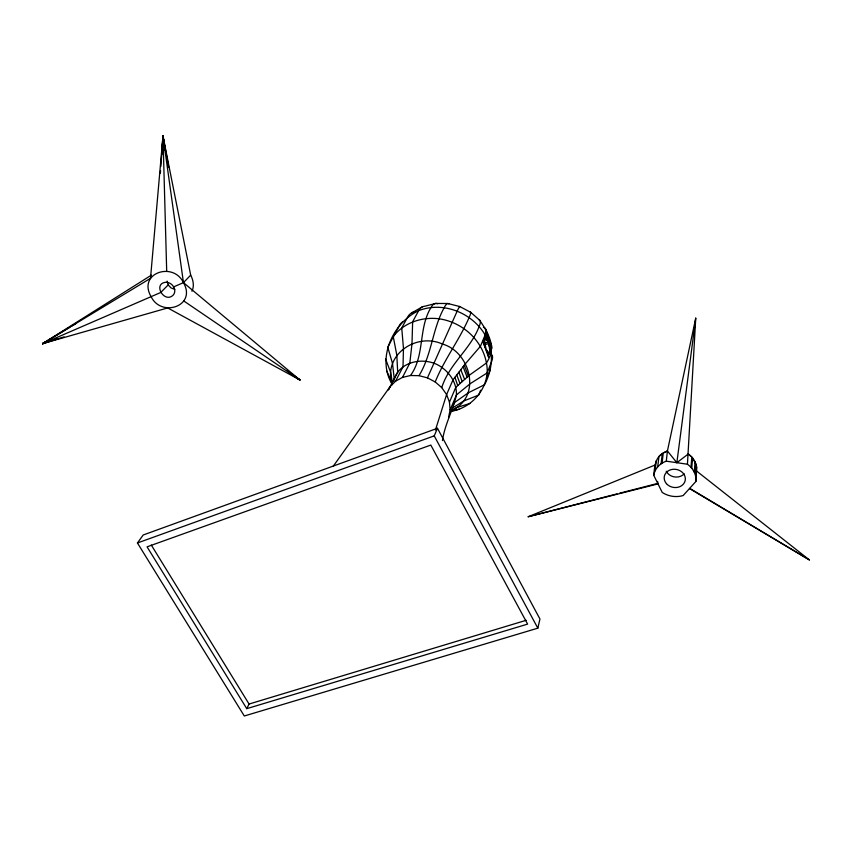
<?xml version="1.0" encoding="UTF-8"?>
<svg xmlns="http://www.w3.org/2000/svg" width="852" height="852" viewBox="0 0 852 852"><rect width="100%" height="100%" fill="white"/><g stroke="black" fill="none" stroke-linecap="round" stroke-linejoin="round"><path stroke-width="1.28" d="M162.828 143.935L162.977 136.011L190.688 275.132C193.244 279.999 194.469 286.144 191.945 291.267M435.425 430.047L446.608 394.54L453.019 379.8L465.437 363.708L480.421 346.306L485.214 334.772L486.066 330.097L479.804 320.341L470.645 312.279L459.729 306.528L447.843 303.514L435.819 303.44L424.509 306.283A51.141 18.18 69.1 0 0 418.62 310.682C393.411 322.642 376.978 356.967 391.334 382.889M661.109 463.797L662.323 453.594C654.932 458.131 654.517 467.642 653.761 475.341L662.217 492.435C668.362 496.45 676.126 497.632 683.166 495.534L695.86 481.508L696.553 466.853L695.796 477.248M162.178 153.254L162.306 150.602M162.487 146.619L162.977 136.011L168.664 167.152M695.86 481.508C696.67 474.66 692.953 468.11 687.447 464.223L695.743 318.137L667.425 450.985L666.285 461.166C659.991 463.328 654.741 468.611 653.761 475.341M161.837 154.563L162.977 136.011L165.224 150.335M160.378 173.148L160.559 170.496M160.836 166.513L162.977 136.011L183.457 282.64C196.961 306.07 161.358 317.934 151.102 296.656C137.364 273.151 173.222 261.127 183.457 282.64L299.883 379.96L167.695 307.934L42.6 343.665L151.4 275.143M695.626 476.193L696.201 464.745L692.559 457.939L691.76 468.238M694.284 472.019L695.062 461.677L692.25 457.471L688.309 453.978L676.85 462.7L667.425 450.985L663.261 452.976L662.068 463.179M690.993 467.365L691.813 457.077L688.309 453.978M657.712 466.704L658.969 456.48L662.739 453.232L667.425 450.985M655.06 470.773L656.349 460.506M676.85 462.7L695.743 318.137M393.762 381.153C398.353 360.375 426.351 355.774 441.879 367.457C450.708 373.719 456.842 383.933 456.438 394.955C452.902 410.462 444.755 424.552 442.454 440.527M448.546 417.395L450.122 409.95L456.438 394.955L470.272 383.634L487.184 372.899L491.838 360.971A51.077 22.514 3.3 0 0 492.318 355.103M537.836 628.169L539.944 619.01L437.47 428.279L143.2 534.992L137.438 542.98L244.3 715.989L537.836 628.169L434.222 435.873L437.47 428.279M483.425 327.168L485.406 328.467C491.657 341.982 494.746 349.927 486.46 362.984C491.072 385.711 473.126 408.055 450.761 411.378M480.613 390.216L478.707 395.104L463.733 400.962L452.305 408.119M488.452 343.729L490.645 349.235L488.324 355.06L488.654 357.457L482.669 340.896L488.324 355.06L491.135 351.194C485.512 319.383 448.844 298.796 418.62 310.682L412.645 321.747L411.995 343.697L409.823 363.058L402.495 377.404L395.552 381.195L390.141 386.616L333.143 466.353M695.658 473.392L696.606 471.06L696.542 466.321L695.062 461.677M485.917 336.7L483.798 342.376L485.214 334.772C494.309 350.523 492.775 368.991 484.586 384.689L468.291 392.825L454.883 402.282L453.679 404.444M450.122 409.95L449.462 402.155L455.809 387.287L469.601 375.04L486.46 362.984C482.125 339.565 461.89 321.928 438.652 318.733C421.708 316.752 403.763 322.706 393.251 336.561L396.819 355.167L397.692 372.143L388.384 389.918L390.141 386.616M449.462 402.155L446.608 394.54L441.751 387.639C449.004 364.049 470.89 348.969 479.261 326.135A51.109 10.245 -42.1 0 0 478.675 319.575M441.751 387.639L435.212 381.952C444.297 359.235 459.633 339.735 469.207 317.285A51.12 4.303 -55.6 0 0 470.123 312.045M402.495 377.404L410.504 375.519L419.024 375.668L427.448 377.862L457.236 310.98A51.141 1.917 -68.9 0 1 459.942 306.677M419.024 375.668C431.836 354.698 432.379 328.957 444.19 307.668A51.152 8.009 -82.3 0 1 448.844 303.866M246.76 708.662L527.612 624.101L430.803 445.074L147.066 546.835L246.76 708.662L249.061 704.04L526.174 620.299M410.504 375.519C425.084 355.369 418.194 328.116 431.005 307.572A51.152 13.557 83.8 0 1 437.63 303.791M395.552 381.195L403.007 366.807L403.465 348.436L401.739 327.882L407.874 316.742A51.131 21.566 53.5 0 1 414.69 311.832M486.684 377.17L489.261 372.601A51.088 23.813 20 0 0 489.985 367.382M190.688 275.132L183.457 282.64L173.68 286.879A8.094 6.859 40.8 0 0 165.682 282.268C152.476 283.854 164.383 303.738 173.137 295.165A8.094 6.859 40.8 0 0 173.68 286.868M167.109 281.139L168.206 284.898L160.74 292.481L42.6 343.665L150.506 278.327L162.977 136.011L163.627 141.283M64.102 336.891L42.6 343.665L69.907 327.2M72.186 325.826L75.604 323.771M451.4 410.739L456.949 407.49L469.984 403.454M411.921 312.759L422.219 306.933M57.702 338.521L42.6 343.665L50.694 339.096M451.603 410.302C481.795 397.426 471.018 352.27 442.635 344.101C416.277 332.205 382.697 354.858 392.133 384.678M51.354 340.512L42.6 343.665L49.661 340.001M47.52 341.769L42.6 343.665L48.585 340.853M42.6 343.665L47.467 341.62M657.606 481.391L658 483.904L528.187 516.738L655.06 465.032L655.444 467.546M137.438 542.98L434.222 435.873M528.187 516.738L617.04 493.872M619.617 493.202L656.967 483.595M484.128 343.175L488.175 342.206L485.928 338.979A7.05 1.981 76.5 0 0 484.724 341.897L485.821 347.989M484.65 344.634L488.643 343.675L489.74 349.725A7.04 1.981 76.5 0 1 488.558 352.685L486.3 349.469M451.581 410.898L459.036 409.216M666.285 461.166L687.447 464.223M174.788 289.371L171.018 287.912L168.206 284.898M427.448 377.862L435.212 381.952M689.492 488.547L809.4 559.934L696.606 471.06M689.769 488.377L809.4 559.934M290.969 374.262L299.883 379.96L291.373 373.613M291.075 374.103L299.883 379.96L292.257 374.614M183.872 301.022L299.883 379.96M287.113 370.439L289.243 372.026M489.336 341.237L489.975 342.089L485.363 329.255M151.305 545.067L249.061 704.04M386.787 371.142L391.718 382.122M460.794 369.736L464.638 379.438M490.614 342.951L491.647 345.603M463.115 366.711L467.13 377.234M385.551 358.969L390.77 372.612L392.271 382.378M464.276 365.21L468.366 376.137M456.778 374.933L459.984 383.57M486.013 332.205L491.828 348.372M486.045 330.714L491.7 346.455M486.034 331.46L491.764 347.414M487.568 336.316L488.899 340.012M458.855 372.249L462.178 381.621M454.925 377.329L457.716 385.583M486.172 336.636L487.919 342.27M163.957 143.913L164.287 146.555M394.231 378.714L392.495 363.421L387.745 347.179L399.513 325.326A51.109 23.494 37 0 1 402.985 321.555M163.435 141.283L162.977 136.011L163.147 143.924M163.339 141.283L162.977 136.011L166.694 271.224M163.211 141.336L162.977 136.011L163.169 141.294M684.177 473.818A10.501 9.021 10.2 0 1 666.211 471.199M666.456 483.67A10.639 9.106 10.4 0 0 684.614 482.243A10.639 9.106 10.4 0 0 673.24 469.271A10.639 9.106 10.4 0 0 666.456 483.67"/></g></svg>
